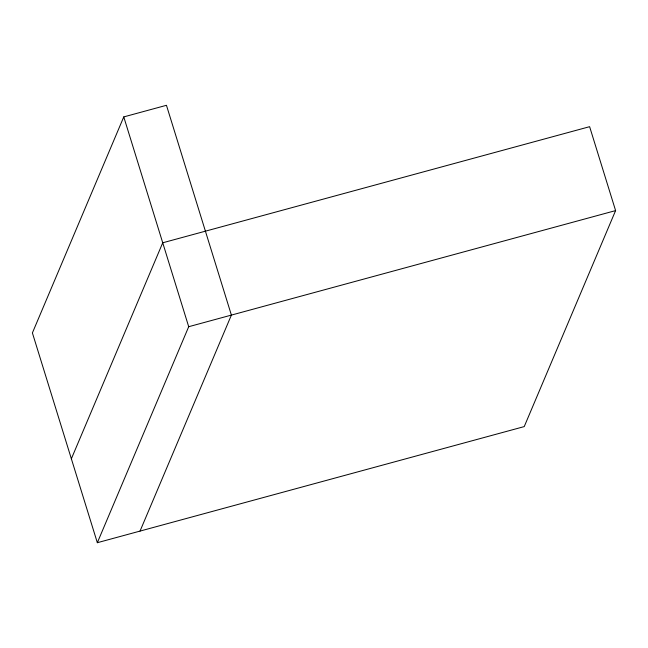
<?xml version="1.0" encoding="UTF-8"?>
<svg xmlns="http://www.w3.org/2000/svg" width="648" height="648" viewBox="0 0 648 648"><rect width="100%" height="100%" fill="white"/><g stroke="black" fill="none" stroke-linecap="round" stroke-linejoin="round"><path stroke-width="0.97" d="M140.033 531.093L231.393 315.09L166.455 105.3L123.768 116.907L32.4 332.91L97.338 542.7L524.232 426.595L615.6 210.6L589.623 126.684L162.729 242.789L71.361 458.784M97.338 542.7L188.706 326.705L123.768 116.907M188.706 326.705L615.6 210.6"/></g></svg>
